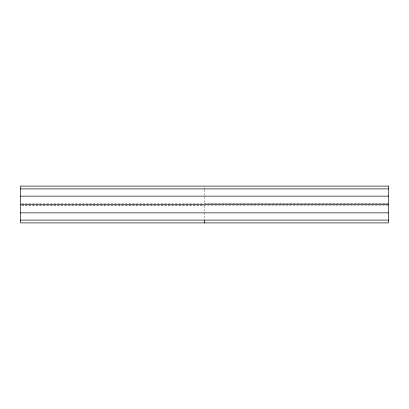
<?xml version="1.0" encoding="UTF-8"?>
<svg xmlns="http://www.w3.org/2000/svg" width="409" height="409" viewBox="0 0 409 409"><rect width="100%" height="100%" fill="white"/><g stroke="black" fill="none" stroke-linecap="round" stroke-linejoin="round"><path stroke-width="0.31" stroke-dasharray="2.04 1.53" d="M21.723 203.35L387.911 203.35M205.139 203.927L388.55 203.927M21.723 205.073L203.861 205.073M21.723 205.65L387.911 205.65M204.5 187.373L204.5 189.29M204.5 189.929L204.5 196.32M204.5 196.959L204.5 203.35M204.5 205.65L204.5 212.041M204.5 212.68L204.5 219.071"/><path stroke-width="0.61" d="M20.45 188.907L388.55 188.907M20.45 196.136L388.55 196.136M20.45 204.5L388.55 204.5M20.45 212.864L388.55 212.864M20.45 220.093L388.55 220.093M204.5 220.093L204.5 222.905M388.55 186.095L20.45 186.095L20.45 222.905L388.55 222.905L388.55 186.095"/></g></svg>
